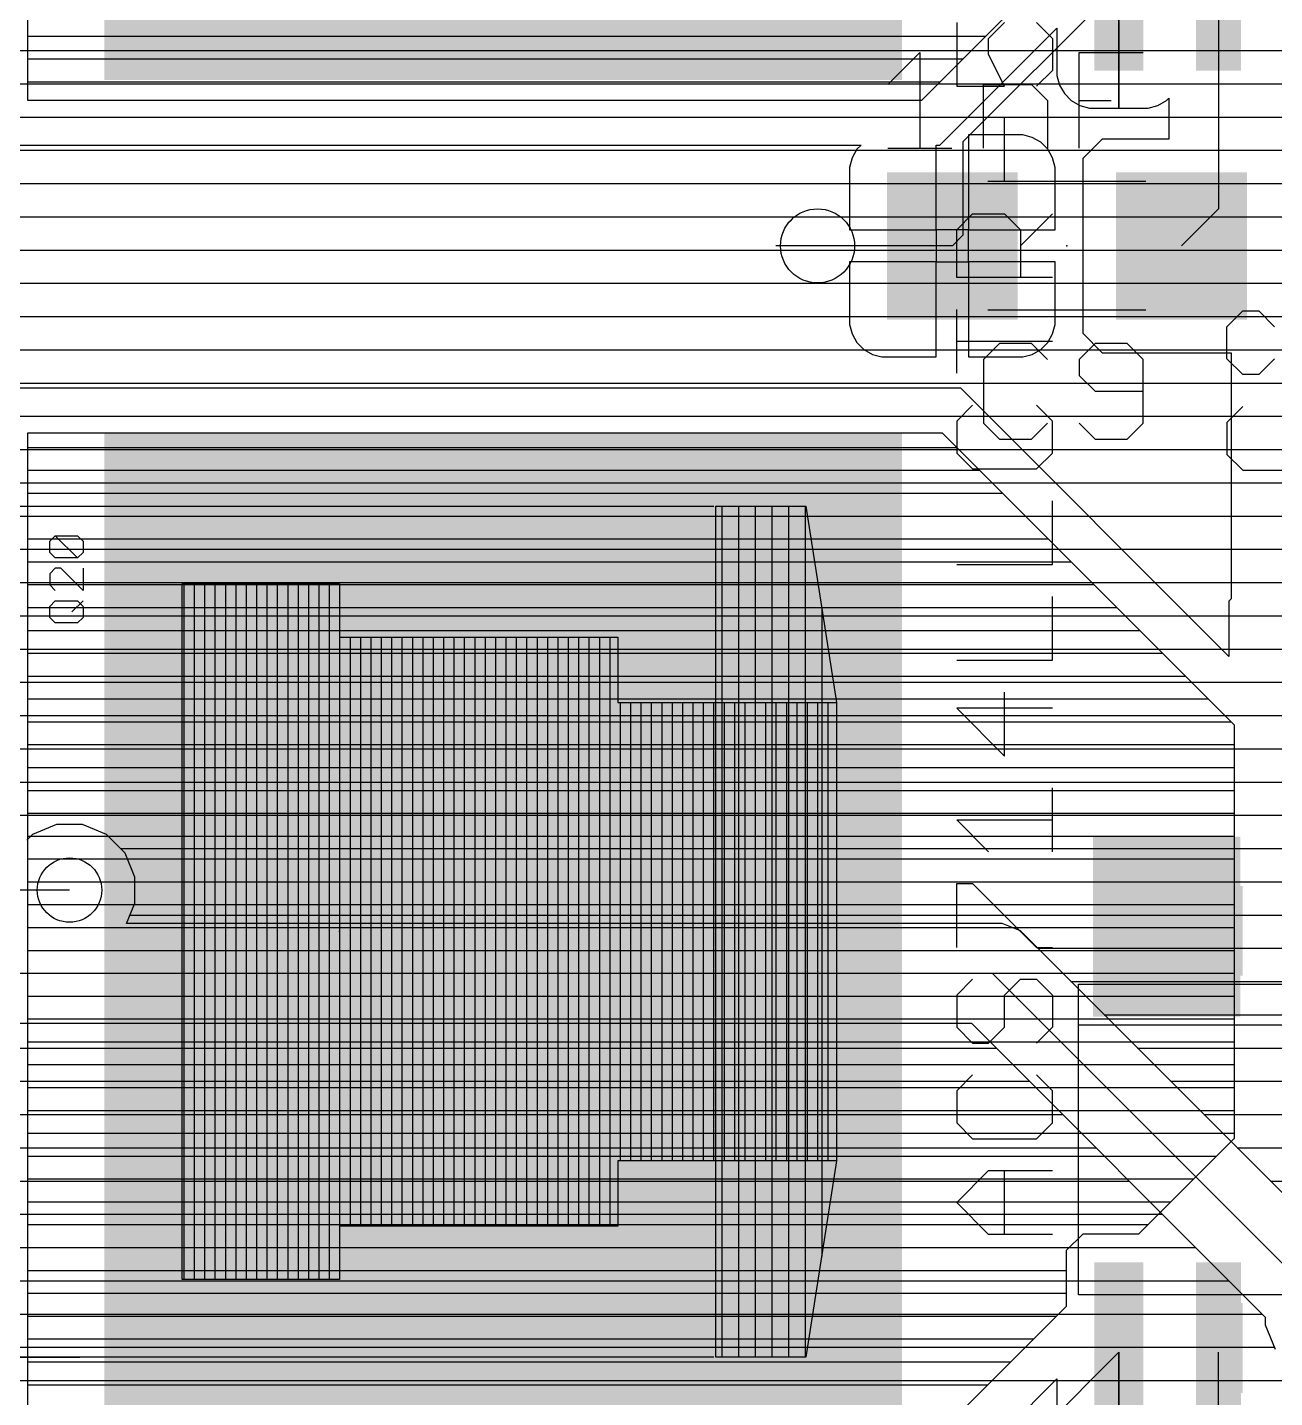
# Model space of a CAD drawing. Extents: x -0.64 to 6, y -0.15 to 7.8.
# Drawn here: x 1 to 1.6, y 3.976 to 4.635 of the extents above; entities that cross this region are included whole.
import ezdxf

# ---------------------------------------------------------------- set-up
doc = ezdxf.new("R2010")
doc.units = 0
for name, color, linetype in [('1', 22, 'CONTINUOUS'), ('16', 175, 'CONTINUOUS'), ('18', 82, 'CONTINUOUS'), ('21', 253, 'CONTINUOUS'), ('23', 7, 'CONTINUOUS'), ('25', 253, 'CONTINUOUS'), ('27', 253, 'CONTINUOUS'), ('51', 253, 'CONTINUOUS')]:
    doc.layers.add(name, color=color, linetype=linetype)

# ---------------------------------------------------------------- blocks, each defined once
blk = doc.blocks.new('RECT')
blk.add_solid([(-0.5, -0.5), (0.5, -0.5), (-0.5, 0.5), (0.5, 0.5)])
blk = doc.blocks.new('ROUNDV')
blk.add_circle((0, 0), 0.5)

msp = doc.modelspace()

# ---------------------------------------------------------------- linework, layer by layer
at = {"layer": '1'}
for p, q in [((1, 4.6), (1, 5.09)), ((1.499689, 4.669689), (1.43, 4.6)), ((1.524999, 4.596331), (1.524999, 4.657636)), ((1.525, 4.657636), (1.525, 4.596331)), ((1.573, 4.657638), (1.573, 4.547882)), ((1.525, 4.655), (1.45, 4.58)), ((1, 4.631), (1.461, 4.631)), ((1.4515, 4.591094), (1.495189, 4.634784)), ((1.495189, 4.634784), (1.495189, 4.611961)), ((1.484405, 4.624), (1.495189, 4.624)), ((1.524999, 4.624), (1.525, 4.624)), ((1, 4.62), (1.45, 4.62)), ((1, 4.609), (1.439, 4.609)), ((1.495189, 4.611961), (1.496416, 4.607383)), ((1.468405, 4.608), (1.49625, 4.608)), ((1.496416, 4.607383), (1.498785, 4.603278)), ((1.498785, 4.603278), (1.502137, 4.599927)), ((1.524999, 4.608), (1.525, 4.608)), ((1.43, 4.6), (1, 4.6)), ((1.502137, 4.599927), (1.506241, 4.597557)), ((1.506241, 4.597557), (1.510819, 4.596331)), ((1.510819, 4.596331), (1.524999, 4.596331)), ((1.525, 4.596331), (1.539181, 4.596331)), ((1.539181, 4.596331), (1.543759, 4.597557)), ((1.543759, 4.597557), (1.547863, 4.599927)), ((1.547863, 4.599927), (1.549, 4.601064)), ((1.549, 4.601064), (1.549, 4.581433)), ((1.438906, 4.5785), (1.4515, 4.591094)), ((1.452405, 4.592), (1.549, 4.592)), ((1.478748, 4.583433), (1.45263, 4.583433)), ((1.45263, 4.583433), (1.45263, 4.537749)), ((1.483326, 4.582206), (1.478748, 4.583433)), ((0.890677, 4.576), (1.398702, 4.576)), ((0.991094, 4.5785), (1.400997, 4.5785)), ((1.398982, 4.576485), (1.396612, 4.572381)), ((1.400997, 4.5785), (1.398982, 4.576485)), ((1.437134, 4.537749), (1.437134, 4.5785)), ((1.437134, 4.5785), (1.438906, 4.5785)), ((1.437134, 4.576), (1.45263, 4.576)), ((1.45, 4.58), (1.45, 4.535118)), ((1.48743, 4.579837), (1.483326, 4.582206)), ((1.490781, 4.576485), (1.48743, 4.579837)), ((1.493151, 4.572381), (1.490781, 4.576485)), ((1.491062, 4.576), (1.511562, 4.576)), ((1.516995, 4.581433), (1.507622, 4.57206)), ((1.549, 4.581433), (1.516995, 4.581433)), ((1.396612, 4.572381), (1.395386, 4.567803)), ((1.494378, 4.567803), (1.493151, 4.572381)), ((1.507622, 4.57206), (1.507622, 4.487939)), ((1.395386, 4.567803), (1.395386, 4.537748)), ((1.494378, 4.537748), (1.494378, 4.567803)), ((0.890677, 4.56), (1.395386, 4.56)), ((1.437134, 4.56), (1.45263, 4.56)), ((1.494378, 4.56), (1.507622, 4.56)), ((0.888588, 4.544), (1.395386, 4.544)), ((1.437134, 4.544), (1.45263, 4.544)), ((1.494378, 4.544), (1.507622, 4.544)), ((1.573, 4.547882), (1.555118, 4.53)), ((1.395386, 4.537748), (1.437133, 4.537748)), ((1.437133, 4.537748), (1.437133, 4.522252)), ((1.45263, 4.537749), (1.437134, 4.537749)), ((1.452631, 4.522252), (1.452631, 4.537748)), ((1.452631, 4.537748), (1.494378, 4.537748)), ((1.444882, 4.53), (1.38, 4.53)), ((1.45, 4.535118), (1.444882, 4.53)), ((0.855941, 4.528), (1.437133, 4.528)), ((1.452631, 4.528), (1.507622, 4.528)), ((1.437133, 4.522252), (1.395386, 4.522252)), ((1.395386, 4.522252), (1.395386, 4.492197)), ((1.437134, 4.476567), (1.437134, 4.522251)), ((1.437134, 4.522251), (1.45263, 4.522251)), ((1.45263, 4.522251), (1.45263, 4.476567)), ((1.494378, 4.522252), (1.452631, 4.522252)), ((1.494378, 4.492197), (1.494378, 4.522252)), ((0.871941, 4.512), (1.395386, 4.512)), ((1.437134, 4.512), (1.45263, 4.512)), ((1.494378, 4.512), (1.507622, 4.512)), ((0.898548, 4.496), (1.395386, 4.496)), ((1.395386, 4.492197), (1.396612, 4.487619)), ((1.437134, 4.496), (1.45263, 4.496)), ((1.493151, 4.487619), (1.494378, 4.492197)), ((1.494378, 4.496), (1.507622, 4.496)), ((1.396612, 4.487619), (1.398982, 4.483515)), ((1.490781, 4.483515), (1.493151, 4.487619)), ((1.507622, 4.487939), (1.516995, 4.478567)), ((0.9065, 4.48), (1.402616, 4.48)), ((1.398982, 4.483515), (1.402334, 4.480163)), ((1.402334, 4.480163), (1.406438, 4.477794)), ((1.406438, 4.477794), (1.411016, 4.476567)), ((1.437134, 4.48), (1.45263, 4.48)), ((1.478748, 4.476567), (1.483326, 4.477794)), ((1.483326, 4.477794), (1.48743, 4.480163)), ((1.487147, 4.48), (1.515562, 4.48)), ((1.48743, 4.480163), (1.490781, 4.483515)), ((1.516995, 4.478567), (1.579, 4.478567)), ((1.579, 4.478567), (1.579, 4.360113)), ((1.411016, 4.476567), (1.437134, 4.476567)), ((1.45263, 4.476567), (1.478748, 4.476567)), ((0.904539, 4.464), (1.579, 4.464)), ((1.448906, 4.4615), (0.991094, 4.4615)), ((1.578, 4.332405), (1.448906, 4.4615)), ((1.462405, 4.448), (1.579, 4.448)), ((1, 3.95), (1, 4.44)), ((1, 4.44), (1.44, 4.44)), ((1.44, 4.44), (1.5805, 4.2995)), ((1, 4.433), (1.447, 4.433)), ((1.478405, 4.432), (1.579, 4.432)), ((1, 4.422), (1.458, 4.422)), ((1.494405, 4.416), (1.579, 4.416)), ((1, 4.411), (1.469, 4.411)), ((1, 4.4), (1.48, 4.4)), ((1.510405, 4.4), (1.579, 4.4)), ((1, 4.389), (1.491, 4.389)), ((1.526405, 4.384), (1.579, 4.384)), ((1, 4.378), (1.502, 4.378)), ((1, 4.367), (1.513, 4.367)), ((1.542405, 4.368), (1.579, 4.368)), ((1.579, 4.360113), (1.578, 4.359113)), ((1.578, 4.359113), (1.578, 4.332405)), ((1, 4.356), (1.524, 4.356)), ((1.558405, 4.352), (1.578, 4.352)), ((1, 4.345), (1.535, 4.345)), ((1, 4.334), (1.546, 4.334)), ((1.574405, 4.336), (1.578, 4.336)), ((1, 4.323), (1.557, 4.323)), ((1, 4.312), (1.568, 4.312)), ((1, 4.301), (1.579, 4.301)), ((1.5805, 4.2995), (1.5805, 4.1005)), ((1, 4.29), (1.5805, 4.29)), ((1, 4.279), (1.5805, 4.279)), ((1, 4.268), (1.5805, 4.268)), ((1, 4.257), (1.5805, 4.257)), ((1, 4.246), (1.5805, 4.246)), ((1, 4.235), (1.5805, 4.235)), ((1, 4.224), (1.5805, 4.224)), ((1, 4.213), (1.5805, 4.213)), ((1, 4.202), (1.5805, 4.202)), ((1, 4.191), (1.5805, 4.191)), ((1, 4.18), (1.5805, 4.18)), ((1, 4.169), (1.5805, 4.169)), ((1, 4.158), (1.5805, 4.158)), ((1, 4.147), (1.5805, 4.147)), ((1, 4.136), (1.5805, 4.136)), ((1, 4.125), (1.5805, 4.125)), ((1, 4.114), (1.5805, 4.114)), ((1, 4.103), (1.5805, 4.103)), ((1.5805, 4.1005), (1.534445, 4.054445)), ((1, 4.092), (1.572, 4.092)), ((1, 4.081), (1.561, 4.081)), ((1, 4.07), (1.55, 4.07)), ((1, 4.059), (1.539, 4.059)), ((1.507597, 4.054445), (1.499689, 4.046537)), ((1.534445, 4.054445), (1.507597, 4.054445)), ((1, 4.048), (1.501152, 4.048)), ((1.499689, 4.046537), (1.499689, 4.019689)), ((1, 4.037), (1.499689, 4.037)), ((1, 4.026), (1.499689, 4.026)), ((1.499689, 4.019689), (1.43, 3.95)), ((1, 4.015), (1.495, 4.015)), ((1, 4.004), (1.484, 4.004)), ((1.442382, 3.91502), (1.525, 3.997638)), ((1.524999, 3.936331), (1.524999, 3.997636)), ((1.524999, 3.997636), (1.525, 3.997636)), ((1.525, 3.997636), (1.525, 3.936331)), ((1.573, 3.899132), (1.573, 3.997638)), ((1, 3.993), (1.473, 3.993)), ((1.4515, 3.941094), (1.495189, 3.984784)), ((1.494405, 3.984), (1.495189, 3.984)), ((1.495189, 3.984784), (1.495189, 3.951961)), ((1.524999, 3.984), (1.525, 3.984)), ((1, 3.982), (1.462, 3.982))]:
    msp.add_line(p, q, dxfattribs=at)
at = {"layer": '16'}
for p, q in [((0.5745, 4.624), (3.266, 4.624)), ((0.565263, 4.608), (3.266, 4.608)), ((0.551049, 4.592), (3.266, 4.592)), ((0.530527, 4.576), (3.266, 4.576)), ((0.895108, 4.56), (3.266, 4.56)), ((0.902811, 4.544), (3.266, 4.544)), ((1.38, 4.53), (1.36, 4.53)), ((0.902811, 4.528), (3.266, 4.528)), ((0.902811, 4.512), (3.266, 4.512)), ((0.902811, 4.496), (3.266, 4.496)), ((0.9065, 4.48), (3.266, 4.48)), ((0.904539, 4.464), (3.266, 4.464)), ((0.898383, 4.448), (3.266, 4.448)), ((0.703433, 4.432), (3.266, 4.432)), ((0.701817, 4.416), (3.266, 4.416)), ((0.582768, 4.4), (3.266, 4.4)), ((0.700438, 4.384), (3.266, 4.384)), ((0.701433, 4.368), (3.266, 4.368)), ((0.898383, 4.352), (2.084688, 4.352)), ((0.902811, 4.336), (2.063786, 4.336)), ((0.902811, 4.32), (2.055067, 4.32)), ((0.9065, 4.304), (2.0515, 4.304)), ((0.904125, 4.288), (2.051754, 4.288)), ((0.902811, 4.272), (2.058381, 4.272)), ((0.902811, 4.256), (2.071786, 4.256)), ((1.002157, 4.246704), (0.999452, 4.244)), ((1.013734, 4.2515), (1.002157, 4.246704)), ((1.026266, 4.2515), (1.013734, 4.2515)), ((1.037843, 4.246704), (1.026266, 4.2515)), ((1.046704, 4.237843), (1.037843, 4.246704)), ((1.044548, 4.24), (3.266, 4.24)), ((1.0515, 4.226266), (1.046704, 4.237843)), ((1.02, 4.22), (0.83, 4.22)), ((1.0515, 4.213734), (1.0515, 4.226266)), ((1.0515, 4.224), (3.266, 4.224)), ((1.047468, 4.204), (1.0515, 4.213734)), ((1.049125, 4.208), (3.266, 4.208)), ((1.468774, 4.204), (1.047468, 4.204)), ((1.477595, 4.200346), (1.468774, 4.204)), ((1.484346, 4.193595), (1.477595, 4.200346)), ((1.629441, 4.0485), (1.484346, 4.193595)), ((1.484346, 4.193595), (1.484346, 4.193595)), ((1.485941, 4.192), (3.266, 4.192)), ((0.74, 4.18), (1.464, 4.18)), ((1.627, 4.017), (1.464, 4.18)), ((1.501941, 4.176), (3.266, 4.176)), ((0.735226, 4.156), (1.454059, 4.156)), ((1.454059, 4.156), (1.5955, 4.014559)), ((1.517941, 4.16), (3.266, 4.16)), ((0.545049, 4.144), (1.466059, 4.144)), ((1.533941, 4.144), (3.266, 4.144)), ((0.561049, 4.128), (1.482059, 4.128)), ((1.549941, 4.128), (3.266, 4.128)), ((0.571036, 4.112), (1.498059, 4.112)), ((1.565941, 4.112), (3.266, 4.112)), ((0.579106, 4.096), (1.514059, 4.096)), ((1.581941, 4.096), (3.266, 4.096)), ((0.583393, 4.08), (1.530059, 4.08)), ((1.597941, 4.08), (3.266, 4.08)), ((0.586, 4.064), (1.546059, 4.064)), ((0.586, 4.048), (1.562059, 4.048)), ((0.583929, 4.032), (1.578059, 4.032)), ((0.579642, 4.016), (1.594059, 4.016)), ((1.5955, 4.014559), (1.5955, 4.010734)), ((1.5955, 4.010734), (1.600296, 3.999157)), ((0.572191, 4), (1.599946, 4)), ((0.562953, 3.984), (3.266, 3.984))]:
    msp.add_line(p, q, dxfattribs=at)
at = {"layer": '21'}
for p, q in [((0.969882, 4.404724), (1.025, 4.404724)), ((0.969882, 3.995276), (1.025, 3.995276))]:
    msp.add_line(p, q, dxfattribs=at)
at = {"layer": '23'}
for p in [(1.5, 4.53), (1.15, 4.2)]:
    msp.add_point(p, dxfattribs=at)
at = {"layer": '25'}
for p, q in [((1.576961, 4.491059), (1.584634, 4.498732)), ((1.584634, 4.498732), (1.592307, 4.498732)), ((1.592307, 4.498732), (1.59998, 4.491059)), ((1.576961, 4.475712), (1.576961, 4.491059)), ((1.467594, 4.483039), (1.459921, 4.475366)), ((1.482941, 4.483039), (1.467594, 4.483039)), ((1.490614, 4.475366), (1.482941, 4.483039)), ((1.513634, 4.483039), (1.505961, 4.475366)), ((1.52898, 4.483039), (1.513634, 4.483039)), ((1.536653, 4.475366), (1.52898, 4.483039)), ((1.459921, 4.475366), (1.459921, 4.444673)), ((1.505961, 4.475366), (1.505961, 4.467693)), ((1.536653, 4.444673), (1.536653, 4.475366)), ((1.584634, 4.468039), (1.576961, 4.475712)), ((1.59998, 4.475712), (1.592307, 4.468039)), ((1.505961, 4.467693), (1.513634, 4.46002)), ((1.592307, 4.468039), (1.584634, 4.468039)), ((1.513634, 4.46002), (1.536653, 4.46002)), ((1.584634, 4.452693), (1.576961, 4.44502)), ((1.459921, 4.444673), (1.467594, 4.437)), ((1.482941, 4.437), (1.490614, 4.444673)), ((1.505961, 4.444673), (1.513634, 4.437)), ((1.52898, 4.437), (1.536653, 4.444673)), ((1.576961, 4.44502), (1.576961, 4.429673)), ((1.467594, 4.437), (1.482941, 4.437)), ((1.513634, 4.437), (1.52898, 4.437)), ((1.576961, 4.429673), (1.584634, 4.422)), ((1.584634, 4.422), (1.615327, 4.422)), ((1.010486, 4.387853), (1.013155, 4.390522)), ((1.010486, 4.382516), (1.010486, 4.387853)), ((1.013155, 4.390522), (1.023831, 4.390522)), ((1.023831, 4.379847), (1.013155, 4.390522)), ((1.023831, 4.390522), (1.0265, 4.387853)), ((1.0265, 4.387853), (1.0265, 4.382516)), ((1.013155, 4.379847), (1.010486, 4.382516)), ((1.023831, 4.379847), (1.013155, 4.379847)), ((1.0265, 4.382516), (1.023831, 4.379847)), ((1.013155, 4.374869), (1.010486, 4.3722)), ((1.010486, 4.3722), (1.010486, 4.366862)), ((1.015824, 4.374869), (1.013155, 4.374869)), ((1.0265, 4.364193), (1.015824, 4.374869)), ((1.0265, 4.374869), (1.0265, 4.364193)), ((1.010486, 4.366862), (1.013155, 4.364193)), ((1.010486, 4.356547), (1.013155, 4.359216)), ((1.013155, 4.359216), (1.023831, 4.359216)), ((1.021162, 4.353878), (1.0265, 4.359216)), ((1.023831, 4.359216), (1.0265, 4.356547)), ((1.010486, 4.351209), (1.010486, 4.356547)), ((1.0265, 4.356547), (1.0265, 4.351209)), ((1.013155, 4.34854), (1.010486, 4.351209)), ((1.023831, 4.34854), (1.013155, 4.34854)), ((1.0265, 4.351209), (1.023831, 4.34854))]:
    msp.add_line(p, q, dxfattribs=at)
at = {"layer": '27'}
for p, q in [((1.446961, 4.637495), (1.446961, 4.606802)), ((1.462307, 4.629822), (1.46998, 4.637495)), ((1.485327, 4.637495), (1.493, 4.629822)), ((1.462307, 4.622148), (1.462307, 4.629822)), ((1.493, 4.629822), (1.493, 4.614475)), ((1.413882, 4.607693), (1.429228, 4.623039)), ((1.429228, 4.623039), (1.429228, 4.577)), ((1.46998, 4.606802), (1.462307, 4.622148)), ((1.505961, 4.577), (1.505961, 4.623039)), ((1.505961, 4.623039), (1.536653, 4.623039)), ((1.493, 4.614475), (1.485327, 4.606802)), ((1.446961, 4.606802), (1.46998, 4.606802)), ((1.459921, 4.577), (1.459921, 4.607693)), ((1.459921, 4.607693), (1.482941, 4.607693)), ((1.482941, 4.607693), (1.490614, 4.60002)), ((1.490614, 4.60002), (1.490614, 4.577)), ((1.505961, 4.60002), (1.521307, 4.60002)), ((1.46998, 4.560763), (1.46998, 4.591456)), ((1.413882, 4.577), (1.444575, 4.577)), ((1.446961, 4.537743), (1.454634, 4.545416)), ((1.454634, 4.545416), (1.46998, 4.545416)), ((1.46998, 4.545416), (1.477654, 4.537743)), ((1.477654, 4.53007), (1.493, 4.545416)), ((1.446961, 4.514724), (1.446961, 4.537743)), ((1.477654, 4.537743), (1.477654, 4.514724)), ((1.493, 4.514724), (1.446961, 4.514724)), ((1.446961, 4.468684), (1.446961, 4.499377)), ((1.493, 4.484031), (1.446961, 4.484031)), ((1.454634, 4.453338), (1.446961, 4.445665)), ((1.493, 4.445665), (1.485327, 4.453338)), ((1.446961, 4.445665), (1.446961, 4.430318)), ((1.493, 4.430318), (1.493, 4.445665)), ((1.446961, 4.430318), (1.454634, 4.422645)), ((1.485327, 4.422645), (1.493, 4.430318)), ((1.454634, 4.422645), (1.485327, 4.422645)), ((1.493, 4.376606), (1.493, 4.407299)), ((1.446961, 4.376606), (1.493, 4.376606)), ((1.493, 4.330567), (1.493, 4.361259)), ((1.446961, 4.330567), (1.493, 4.330567)), ((1.46998, 4.284527), (1.46998, 4.31522)), ((1.493, 4.307547), (1.446961, 4.307547)), ((1.446961, 4.307547), (1.46998, 4.284527)), ((1.493, 4.238488), (1.493, 4.269181)), ((1.462307, 4.238488), (1.446961, 4.253834)), ((1.446961, 4.253834), (1.493, 4.253834)), ((1.446961, 4.192449), (1.446961, 4.223142)), ((1.446961, 4.223142), (1.454634, 4.223142)), ((1.454634, 4.223142), (1.485327, 4.192449)), ((1.485327, 4.192449), (1.493, 4.192449)), ((1.454634, 4.177102), (1.446961, 4.169429)), ((1.46998, 4.169429), (1.477654, 4.177102)), ((1.477654, 4.177102), (1.485327, 4.177102)), ((1.485327, 4.177102), (1.493, 4.169429)), ((1.446961, 4.169429), (1.446961, 4.154083)), ((1.46998, 4.154083), (1.46998, 4.169429)), ((1.493, 4.169429), (1.493, 4.154083)), ((1.446961, 4.154083), (1.454634, 4.14641)), ((1.462307, 4.14641), (1.46998, 4.154083)), ((1.493, 4.154083), (1.485327, 4.14641)), ((1.454634, 4.14641), (1.462307, 4.14641)), ((1.454634, 4.131063), (1.446961, 4.12339)), ((1.493, 4.12339), (1.485327, 4.131063)), ((1.446961, 4.12339), (1.446961, 4.108043)), ((1.493, 4.108043), (1.493, 4.12339)), ((1.446961, 4.108043), (1.454634, 4.10037)), ((1.485327, 4.10037), (1.493, 4.108043)), ((1.454634, 4.10037), (1.485327, 4.10037)), ((1.446961, 4.069677), (1.462307, 4.085024)), ((1.462307, 4.085024), (1.493, 4.085024)), ((1.46998, 4.054331), (1.46998, 4.085024)), ((1.462307, 4.054331), (1.446961, 4.069677)), ((1.493, 4.054331), (1.462307, 4.054331))]:
    msp.add_line(p, q, dxfattribs=at)
at = {"layer": '51'}
for p, q in [((1.537992, 4.560984), (1.462008, 4.560984)), ((1.537992, 4.499016), (1.462008, 4.499016)), ((0.969882, 4.404724), (1.330118, 4.404724)), ((1.331102, 4.404724), (1.374409, 4.404724)), ((1.331102, 3.995276), (1.331102, 4.404724)), ((1.334, 4.404724), (1.334, 3.995276)), ((1.342, 4.404724), (1.342, 3.995276)), ((1.35, 4.404724), (1.35, 3.995276)), ((1.358, 4.404724), (1.358, 3.995276)), ((1.366, 4.404724), (1.366, 3.995276)), ((1.374, 4.404724), (1.374, 3.995276)), ((1.374409, 4.404724), (1.389173, 4.310236)), ((1.074213, 4.367323), (1.15, 4.367323)), ((1.074213, 4.032677), (1.074213, 4.367323)), ((1.075, 4.367323), (1.075, 4.032677)), ((1.08, 4.367323), (1.08, 4.032677)), ((1.085, 4.367323), (1.085, 4.032677)), ((1.09, 4.367323), (1.09, 4.032677)), ((1.095, 4.367323), (1.095, 4.032677)), ((1.1, 4.367323), (1.1, 4.032677)), ((1.105, 4.367323), (1.105, 4.032677)), ((1.11, 4.367323), (1.11, 4.032677)), ((1.115, 4.367323), (1.115, 4.032677)), ((1.12, 4.367323), (1.12, 4.032677)), ((1.125, 4.367323), (1.125, 4.032677)), ((1.13, 4.367323), (1.13, 4.032677)), ((1.135, 4.367323), (1.135, 4.032677)), ((1.14, 4.367323), (1.14, 4.032677)), ((1.145, 4.367323), (1.145, 4.032677)), ((1.15, 4.367323), (1.15, 4.341732)), ((1.382, 4.356145), (1.382, 4.043855)), ((1.15, 4.341732), (1.283858, 4.341732)), ((1.15, 4.341732), (1.15, 4.058268)), ((1.155, 4.341732), (1.155, 4.058268)), ((1.16, 4.341732), (1.16, 4.058268)), ((1.165, 4.341732), (1.165, 4.058268)), ((1.17, 4.341732), (1.17, 4.058268)), ((1.175, 4.341732), (1.175, 4.058268)), ((1.18, 4.341732), (1.18, 4.058268)), ((1.185, 4.341732), (1.185, 4.058268)), ((1.19, 4.341732), (1.19, 4.058268)), ((1.195, 4.341732), (1.195, 4.058268)), ((1.2, 4.341732), (1.2, 4.058268)), ((1.205, 4.341732), (1.205, 4.058268)), ((1.21, 4.341732), (1.21, 4.058268)), ((1.215, 4.341732), (1.215, 4.058268)), ((1.22, 4.341732), (1.22, 4.058268)), ((1.225, 4.341732), (1.225, 4.058268)), ((1.23, 4.341732), (1.23, 4.058268)), ((1.235, 4.341732), (1.235, 4.058268)), ((1.24, 4.341732), (1.24, 4.058268)), ((1.245, 4.341732), (1.245, 4.058268)), ((1.25, 4.341732), (1.25, 4.058268)), ((1.255, 4.341732), (1.255, 4.058268)), ((1.26, 4.341732), (1.26, 4.058268)), ((1.265, 4.341732), (1.265, 4.058268)), ((1.27, 4.341732), (1.27, 4.058268)), ((1.275, 4.341732), (1.275, 4.058268)), ((1.28, 4.341732), (1.28, 4.058268)), ((1.283858, 4.341732), (1.283858, 4.310236)), ((1.283858, 4.310236), (1.389173, 4.310236)), ((1.285, 4.310236), (1.285, 4.089764)), ((1.29, 4.310236), (1.29, 4.089764)), ((1.295, 4.310236), (1.295, 4.089764)), ((1.3, 4.310236), (1.3, 4.089764)), ((1.305, 4.310236), (1.305, 4.089764)), ((1.31, 4.310236), (1.31, 4.089764)), ((1.315, 4.310236), (1.315, 4.089764)), ((1.32, 4.310236), (1.32, 4.089764)), ((1.325, 4.310236), (1.325, 4.089764)), ((1.33, 4.310236), (1.33, 4.089764)), ((1.335, 4.310236), (1.335, 4.089764)), ((1.34, 4.310236), (1.34, 4.089764)), ((1.345, 4.310236), (1.345, 4.089764)), ((1.35, 4.310236), (1.35, 4.089764)), ((1.355, 4.310236), (1.355, 4.089764)), ((1.36, 4.310236), (1.36, 4.089764)), ((1.365, 4.310236), (1.365, 4.089764)), ((1.37, 4.310236), (1.37, 4.089764)), ((1.375, 4.310236), (1.375, 4.089764)), ((1.38, 4.310236), (1.38, 4.089764)), ((1.385, 4.310236), (1.385, 4.089764)), ((1.389173, 4.310236), (1.389173, 4.089764)), ((1.389173, 4.310236), (1.389173, 4.089764)), ((1.505512, 4.155118), (1.505512, 4.174803)), ((1.505512, 4.174803), (1.694488, 4.174803)), ((1.505512, 4.025197), (1.505512, 4.155118)), ((1.505512, 4.155118), (1.694488, 4.155118)), ((1.389173, 4.089764), (1.283858, 4.089764)), ((1.283858, 4.089764), (1.283858, 4.058268)), ((1.389173, 4.089764), (1.374409, 3.995276)), ((1.283858, 4.058268), (1.15, 4.058268)), ((1.15, 4.058268), (1.15, 4.032677)), ((1.15, 4.032677), (1.074213, 4.032677)), ((1.694488, 4.025197), (1.505512, 4.025197)), ((1.330118, 3.995276), (0.969882, 3.995276)), ((1.374409, 3.995276), (1.331102, 3.995276))]:
    msp.add_line(p, q, dxfattribs=at)

# ---------------------------------------------------------------- block references
at = {"layer": '1'}
for p, xscale, yscale, rotation in [((1.22874, 4.85), 0.480315, 0.383858, 270), ((1.525, 4.657638), 0.023622, 0.086614, 180), ((1.573, 4.657638), 0.021654, 0.086614, 180), ((1.444882, 4.53), 0.062992, 0.070866, 180), ((1.555118, 4.53), 0.062992, 0.070866, 180), ((1.22874, 4.2), 0.480315, 0.383858, 270), ((1.548, 4.202362), 0.070866, 0.086614, 180), ((1.525, 3.997638), 0.023622, 0.086614, 180), ((1.573, 3.997638), 0.021654, 0.086614, 180)]:
    msp.add_blockref('RECT', p, dxfattribs=dict(at, xscale=xscale, yscale=yscale, rotation=rotation))
at = {"layer": '18'}
for p, xscale, yscale in [((1.38, 4.53), 0.035685, 0.035685), ((1.38, 4.53), 0.035685, 0.035685), ((1.02, 4.22), 0.031, 0.031), ((1.02, 4.22), 0.031, 0.031)]:
    msp.add_blockref('ROUNDV', p, dxfattribs=dict(at, xscale=xscale, yscale=yscale))
at = {"layer": '51', "rotation": 180}
for p, xscale, yscale in [((1.447766, 4.529965), 0.029531, 0.066929), ((1.552234, 4.530035), 0.029531, 0.066929), ((1.525, 4.200394), 0.019291, 0.043307), ((1.575, 4.200394), 0.019291, 0.043307), ((1.525, 3.999606), 0.019291, 0.043307), ((1.575, 3.999606), 0.019291, 0.043307)]:
    msp.add_blockref('RECT', p, dxfattribs=dict(at, xscale=xscale, yscale=yscale))

doc.saveas('drawing.dxf')
